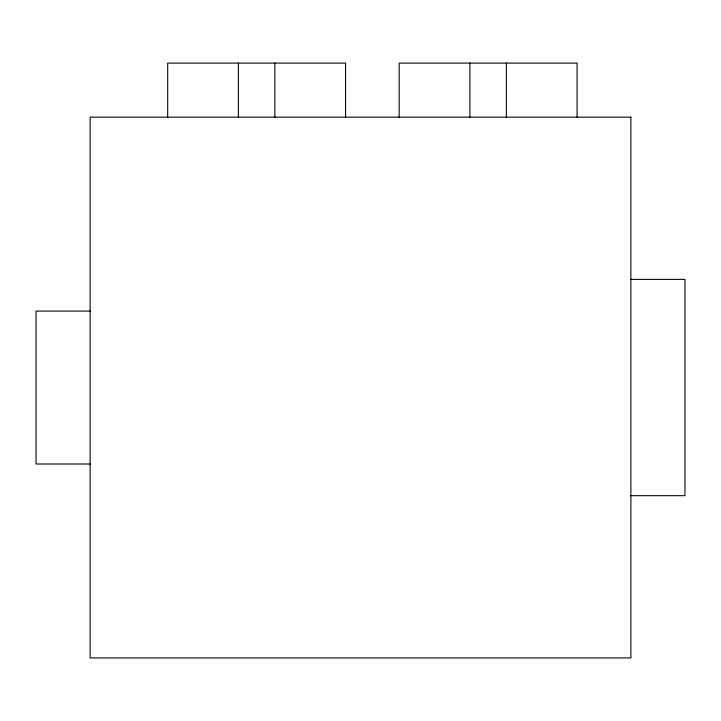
<?xml version="1.0" encoding="UTF-8"?>
<svg xmlns="http://www.w3.org/2000/svg" width="721" height="721" viewBox="0 0 721 721"><rect width="100%" height="100%" fill="white"/><g stroke="black" fill="none" stroke-linecap="round" stroke-linejoin="round"><path stroke-width="1.08" d="M630.875 279.387L684.95 279.387L684.95 495.688L630.875 495.688M90.125 311.066L36.05 311.066L36.05 464.009L90.125 464.009M577.079 117.162L577.079 63.087L399.173 63.087L399.173 117.162M506.358 63.087L506.358 117.162M469.894 63.087L469.894 117.162M345.584 117.162L345.584 63.087L167.687 63.087L167.687 117.162M274.863 63.087L274.863 117.162M238.399 63.087L238.399 117.162M630.875 117.162L90.125 117.162L90.125 657.913L630.875 657.913L630.875 117.162"/></g></svg>
